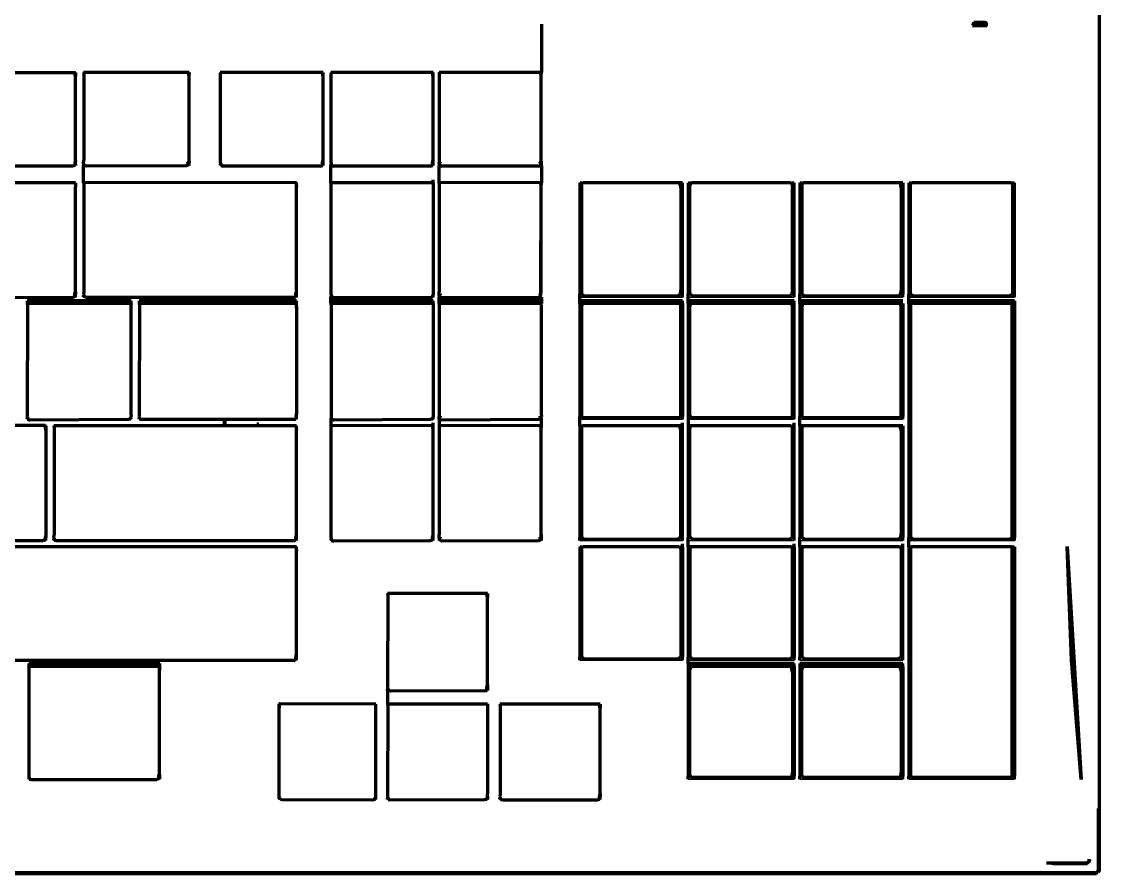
# Model space of a CAD drawing. Header units: millimetres. Extents: x 4307 to 31003, y 2809 to 20009.
# Drawn here: x 11335.8 to 11461.9, y 12631 to 12730.6 of the extents above; entities that cross this region are included whole.
import ezdxf

# ---------------------------------------------------------------- set-up
doc = ezdxf.new("R2010")
doc.units = ezdxf.units.MM
doc.layers.add('ProfileEdges', color=7, linetype='Continuous')

msp = doc.modelspace()

# ---------------------------------------------------------------- linework, layer by layer
for p, q in [((11447.09, 12730.2), (11448.63, 12730.2)), ((11447.19, 12730.02), (11447.13, 12730.09)), ((11448.63, 12730.09), (11448.56, 12730.02)), ((11448.69, 12730.2), (11448.63, 12730.2)), ((11330.16, 12713.79), (11342.06, 12713.79)), ((11342.06, 12714.13), (11342.1, 12714.13)), ((11342.06, 12713.79), (11342.15, 12713.79)), ((11342.1, 12714.13), (11342.15, 12714.13)), ((11343.08, 12713.79), (11343.16, 12713.79)), ((11343.16, 12713.79), (11355.06, 12713.75)), ((11355.06, 12714.13), (11355.34, 12714.13)), ((11355.28, 12713.81), (11355.41, 12713.79)), ((11355.34, 12714.13), (11355.41, 12714.13)), ((11359.07, 12713.79), (11359.16, 12713.79)), ((11359.16, 12713.79), (11371.02, 12713.79)), ((11371.02, 12714.13), (11371.11, 12714.13)), ((11371.02, 12713.79), (11371.11, 12713.79)), ((11372, 12713.79), (11372.08, 12713.79)), ((11372.08, 12713.79), (11383.88, 12713.79)), ((11383.88, 12714.13), (11383.96, 12714.13)), ((11383.88, 12713.79), (11383.96, 12713.79)), ((11384.65, 12714.13), (11384.99, 12714.13)), ((11384.65, 12713.79), (11384.73, 12713.79)), ((11384.73, 12713.79), (11396.53, 12713.79)), ((11396.27, 12714.13), (11396.56, 12714.13)), ((11396.53, 12713.79), (11396.61, 12713.79)), ((11396.56, 12714.13), (11396.61, 12714.13)), ((11341.81, 12698.39), (11341.96, 12698.39)), ((11342.02, 12698.41), (11342.15, 12698.39)), ((11342.15, 12698.73), (11342.06, 12698.73)), ((11343.08, 12698.39), (11343.21, 12698.41)), ((11343.27, 12698.39), (11343.42, 12698.39)), ((11367.65, 12698.39), (11367.8, 12698.39)), ((11367.86, 12698.41), (11367.99, 12698.39)), ((11367.9, 12698.73), (11367.99, 12698.73)), ((11372, 12698.39), (11372.12, 12698.41)), ((11372.12, 12698.41), (11372.16, 12698.39)), ((11372.16, 12698.39), (11372.19, 12698.39)), ((11383.62, 12698.39), (11383.88, 12698.39)), ((11383.88, 12698.73), (11383.96, 12698.73)), ((11383.88, 12698.39), (11383.96, 12698.39)), ((11384.65, 12698.73), (11384.99, 12698.73)), ((11384.65, 12698.39), (11384.73, 12698.39)), ((11384.73, 12698.39), (11384.99, 12698.39)), ((11396.27, 12698.73), (11396.54, 12698.73)), ((11396.27, 12698.39), (11396.42, 12698.39)), ((11396.48, 12698.41), (11396.61, 12698.39)), ((11396.54, 12698.73), (11396.61, 12698.73)), ((11396.61, 12698.73), (11396.59, 12699.03)), ((11396.61, 12698.39), (11396.61, 12698.73)), ((11401.1, 12698.73), (11401.33, 12698.73)), ((11401.1, 12698.39), (11413.1, 12698.39)), ((11401.33, 12698.73), (11401.62, 12698.73)), ((11412.58, 12698.73), (11412.86, 12698.73)), ((11412.86, 12698.73), (11413.1, 12698.73)), ((11413.78, 12698.73), (11414, 12698.73)), ((11413.78, 12698.39), (11426.17, 12698.39)), ((11414, 12698.73), (11414.3, 12698.73)), ((11425.66, 12698.73), (11425.89, 12698.73)), ((11425.89, 12698.73), (11426.17, 12698.73)), ((11426.85, 12698.73), (11427.07, 12698.73)), ((11426.85, 12698.39), (11438.87, 12698.39)), ((11427.07, 12698.73), (11427.37, 12698.73)), ((11438.36, 12698.73), (11438.63, 12698.73)), ((11438.63, 12698.73), (11438.87, 12698.73)), ((11439.56, 12698.73), (11439.78, 12698.73)), ((11439.56, 12698.39), (11451.92, 12698.39)), ((11439.78, 12698.73), (11439.83, 12698.73)), ((11439.99, 12698.73), (11440.07, 12698.73)), ((11451.4, 12698.73), (11451.7, 12698.73)), ((11451.7, 12698.73), (11451.92, 12698.73)), ((11396.59, 12697.53), (11396.61, 12697.64)), ((11348.55, 12684.44), (11348.64, 12684.44)), ((11367.9, 12684.44), (11367.99, 12684.44)), ((11383.88, 12684.44), (11383.96, 12684.44)), ((11384.65, 12684.44), (11384.99, 12684.44)), ((11396.27, 12684.44), (11396.61, 12684.44)), ((11401.1, 12684.44), (11401.33, 12684.44)), ((11401.33, 12684.44), (11412.88, 12684.44)), ((11412.88, 12684.44), (11413.1, 12684.44)), ((11413.78, 12684.44), (11414, 12684.44)), ((11414, 12684.44), (11425.95, 12684.44)), ((11425.95, 12684.44), (11426.17, 12684.44)), ((11426.85, 12684.44), (11427.07, 12684.44)), ((11427.07, 12684.44), (11438.65, 12684.44)), ((11438.65, 12684.44), (11438.87, 12684.44)), ((11336.5, 12684.1), (11336.58, 12684.1)), ((11336.58, 12684.1), (11348.3, 12684.07)), ((11348.55, 12684.1), (11348.64, 12684.1)), ((11349.58, 12684.1), (11349.67, 12684.1)), ((11367.86, 12684.12), (11367.99, 12684.1)), ((11372, 12684.1), (11372.08, 12684.1)), ((11372.08, 12684.1), (11383.62, 12684.07)), ((11383.88, 12684.1), (11383.96, 12684.1)), ((11384.65, 12684.1), (11384.73, 12684.1)), ((11384.73, 12684.1), (11396.27, 12684.07)), ((11396.53, 12684.1), (11396.61, 12684.1)), ((11401.1, 12684.1), (11413.1, 12684.1)), ((11413.78, 12684.1), (11426.17, 12684.1)), ((11426.85, 12684.1), (11438.87, 12684.1)), ((11338.67, 12670.27), (11338.6, 12670.27)), ((11339.61, 12670.27), (11339.69, 12670.27)), ((11367.9, 12670.27), (11367.99, 12670.27)), ((11383.88, 12670.27), (11383.96, 12670.27)), ((11384.65, 12670.27), (11384.99, 12670.27)), ((11396.27, 12670.27), (11396.54, 12670.27)), ((11396.54, 12670.27), (11396.61, 12670.27)), ((11401.1, 12670.27), (11401.33, 12670.27)), ((11401.33, 12670.27), (11401.62, 12670.27)), ((11412.58, 12670.27), (11412.86, 12670.27)), ((11412.86, 12670.27), (11413.1, 12670.27)), ((11413.78, 12670.27), (11414, 12670.27)), ((11414, 12670.27), (11414.3, 12670.27)), ((11425.66, 12670.27), (11425.95, 12670.27)), ((11425.95, 12670.27), (11426.17, 12670.27)), ((11426.85, 12670.27), (11427.07, 12670.27)), ((11427.07, 12670.27), (11427.37, 12670.27)), ((11438.36, 12670.27), (11438.63, 12670.27)), ((11438.63, 12670.27), (11438.87, 12670.27)), ((11439.56, 12670.27), (11439.83, 12670.27)), ((11439.99, 12670.27), (11440.07, 12670.27)), ((11451.4, 12670.27), (11451.66, 12670.27)), ((11451.66, 12670.27), (11451.92, 12670.27)), ((11326.73, 12669.93), (11338.33, 12669.9)), ((11338.54, 12669.95), (11338.67, 12669.93)), ((11339.61, 12669.93), (11339.69, 12669.93)), ((11367.86, 12669.95), (11367.99, 12669.93)), ((11372, 12669.93), (11372.08, 12669.93)), ((11372.08, 12669.93), (11383.62, 12669.9)), ((11383.83, 12669.95), (11383.96, 12669.93)), ((11384.65, 12669.93), (11384.78, 12669.95)), ((11384.81, 12669.93), (11396.27, 12669.9)), ((11396.48, 12669.95), (11396.61, 12669.93)), ((11401.1, 12669.93), (11413.1, 12669.93)), ((11413.78, 12669.93), (11426.17, 12669.93)), ((11426.85, 12669.93), (11438.87, 12669.93)), ((11439.56, 12669.93), (11451.92, 12669.93)), ((11367.65, 12655.94), (11367.8, 12655.94)), ((11367.86, 12655.95), (11367.99, 12655.94)), ((11367.9, 12656.27), (11367.99, 12656.27)), ((11401.1, 12656.27), (11401.33, 12656.27)), ((11401.1, 12655.94), (11413.1, 12655.94)), ((11401.33, 12656.27), (11401.62, 12656.27)), ((11412.58, 12656.27), (11412.88, 12656.27)), ((11412.88, 12656.27), (11413.1, 12656.27)), ((11413.78, 12656.27), (11414.03, 12656.27)), ((11413.78, 12655.94), (11426.17, 12655.94)), ((11414.03, 12656.27), (11414.3, 12656.27)), ((11425.66, 12656.27), (11425.95, 12656.27)), ((11425.95, 12656.27), (11426.17, 12656.27)), ((11426.85, 12656.27), (11427.1, 12656.27)), ((11426.85, 12655.94), (11438.87, 12655.94)), ((11427.1, 12656.27), (11427.37, 12656.27)), ((11438.36, 12656.27), (11438.65, 12656.27)), ((11438.65, 12656.27), (11438.87, 12656.27)), ((11390.25, 12652.72), (11390.32, 12652.72)), ((11378.62, 12652.38), (11378.71, 12652.38)), ((11378.71, 12652.38), (11389.97, 12652.35)), ((11390.23, 12652.38), (11390.32, 12652.38)), ((11336.68, 12642.35), (11336.76, 12642.35)), ((11336.68, 12642.02), (11336.76, 12642.02)), ((11351.85, 12642.03), (11351.98, 12642.02)), ((11351.9, 12642.35), (11351.98, 12642.35)), ((11413.78, 12642.35), (11414, 12642.35)), ((11413.78, 12642.02), (11426.17, 12642.02)), ((11414, 12642.35), (11425.93, 12642.35)), ((11425.93, 12642.35), (11426.17, 12642.35)), ((11426.85, 12642.35), (11427.07, 12642.35)), ((11426.85, 12642.02), (11438.87, 12642.02)), ((11427.07, 12642.35), (11438.63, 12642.35)), ((11438.63, 12642.35), (11438.87, 12642.35)), ((11439.56, 12642.35), (11439.81, 12642.35)), ((11439.56, 12642.02), (11451.92, 12642.02)), ((11439.81, 12642.35), (11451.66, 12642.35)), ((11451.66, 12642.35), (11451.92, 12642.35)), ((11365.93, 12639.67), (11366.06, 12639.68)), ((11366.09, 12639.67), (11366.27, 12639.67)), ((11376.9, 12639.64), (11377.16, 12639.64)), ((11377.16, 12639.64), (11377.25, 12639.64)), ((11378.62, 12639.64), (11378.71, 12639.64)), ((11389.97, 12639.64), (11390.23, 12639.64)), ((11390.23, 12639.64), (11390.32, 12639.64)), ((11391.76, 12639.97), (11391.85, 12639.97)), ((11391.76, 12639.64), (11391.85, 12639.64)), ((11403.15, 12639.64), (11403.41, 12639.64)), ((11403.41, 12639.97), (11403.49, 12639.97)), ((11403.41, 12639.64), (11403.49, 12639.64)), ((11461.74, 12631.46), (11461.74, 12639.77)), ((11461.63, 12631.31), (11461.63, 12638.59)), ((11460.46, 12632.07), (11460.76, 12632.46)), ((11460.76, 12632.46), (11460.81, 12632.45)), ((11460.81, 12632.49), (11460.81, 12632.45)), ((11460.79, 12632.26), (11460.81, 12632.45)), ((11461.63, 12631.31), (11461.47, 12631.15)), ((11461.74, 12631.46), (11461.63, 12631.31))]:
    msp.add_line(p, q)
at = {"layer": 'ProfileEdges', "lineweight": 211}
for p, q in [((11461.87, 12631.3), (11461.87, 12746.6)), ((11396.61, 12730.32), (11396.61, 12724.69)), ((11447.09, 12730.2), (11447.08, 12730.14)), ((11447.08, 12730.14), (11447.13, 12730.09)), ((11448.63, 12730.14), (11447.08, 12730.14)), ((11447.09, 12730.2), (11447.13, 12730.41)), ((11447.13, 12730.57), (11447.13, 12730.44)), ((11447.13, 12730.44), (11447.19, 12730.52)), ((11447.13, 12730.41), (11447.13, 12730.44)), ((11448.56, 12730.52), (11447.19, 12730.52)), ((11448.63, 12730.44), (11448.56, 12730.52)), ((11448.63, 12730.44), (11448.63, 12730.6)), ((11448.63, 12730.44), (11448.63, 12730.2)), ((11448.63, 12730.2), (11448.63, 12730.14)), ((11448.69, 12730.14), (11448.63, 12730.14)), ((11448.63, 12730.14), (11448.63, 12730.09)), ((11330.12, 12724.69), (11342.04, 12724.69)), ((11342.04, 12724.69), (11342.06, 12724.59)), ((11342.04, 12724.69), (11342.15, 12724.69)), ((11342.13, 12724.2), (11342.06, 12724.59)), ((11342.15, 12724.69), (11342.13, 12724.2)), ((11343.15, 12724.69), (11343.08, 12724.69)), ((11343.08, 12724.69), (11343.1, 12724.58)), ((11343.15, 12724.69), (11343.1, 12724.58)), ((11343.1, 12724.58), (11343.1, 12714.43)), ((11355.33, 12724.69), (11343.15, 12724.69)), ((11355.33, 12724.69), (11355.38, 12724.2)), ((11355.41, 12724.69), (11355.33, 12724.69)), ((11355.41, 12724.69), (11355.38, 12724.2)), ((11359.12, 12724.69), (11359.07, 12724.69)), ((11359.07, 12724.69), (11359.09, 12724.58)), ((11359.12, 12724.69), (11359.09, 12724.58)), ((11359.09, 12714.05), (11359.09, 12724.58)), ((11371, 12724.69), (11359.12, 12724.69)), ((11371, 12724.69), (11371.02, 12724.59)), ((11371.11, 12724.69), (11371, 12724.69)), ((11371.09, 12724.2), (11371.02, 12724.59)), ((11371.09, 12724.2), (11371.11, 12724.69)), ((11372.05, 12724.69), (11372, 12724.69)), ((11372, 12724.69), (11372.02, 12724.58)), ((11372.05, 12724.69), (11372.02, 12724.58)), ((11372.02, 12714.05), (11372.02, 12724.58)), ((11383.86, 12724.69), (11372.05, 12724.69)), ((11383.86, 12724.69), (11383.88, 12724.59)), ((11383.96, 12724.69), (11383.86, 12724.69)), ((11383.94, 12724.2), (11383.88, 12724.59)), ((11383.94, 12724.2), (11383.96, 12724.69)), ((11384.7, 12724.69), (11384.65, 12724.69)), ((11384.65, 12724.69), (11384.67, 12724.58)), ((11384.7, 12724.69), (11384.67, 12724.58)), ((11384.67, 12724.58), (11384.67, 12714.43)), ((11396.51, 12724.69), (11384.7, 12724.69)), ((11396.51, 12724.69), (11396.53, 12724.59)), ((11396.61, 12724.69), (11396.51, 12724.69)), ((11396.59, 12724.2), (11396.53, 12724.59)), ((11396.59, 12724.2), (11396.61, 12724.69)), ((11342.13, 12714.43), (11342.13, 12724.2)), ((11355.38, 12724.2), (11355.38, 12714.43)), ((11371.09, 12714.43), (11371.09, 12724.2)), ((11383.94, 12714.43), (11383.94, 12724.2)), ((11396.59, 12714.43), (11396.59, 12724.2)), ((11342.13, 12714.43), (11342.06, 12714.13)), ((11342.13, 12714.43), (11342.1, 12714.13)), ((11343.08, 12714.06), (11343.1, 12714.43)), ((11355.38, 12714.43), (11355.34, 12714.13)), ((11355.38, 12714.43), (11355.41, 12714.13)), ((11371.02, 12714.13), (11371.09, 12714.43)), ((11371.11, 12714.13), (11371.09, 12714.43)), ((11383.88, 12714.13), (11383.94, 12714.43)), ((11383.96, 12714.13), (11383.94, 12714.43)), ((11384.67, 12714.43), (11384.65, 12714.13)), ((11396.56, 12714.13), (11396.59, 12714.43)), ((11396.61, 12714.13), (11396.59, 12714.43)), ((11341.81, 12713.7), (11330.42, 12713.7)), ((11342.06, 12713.79), (11341.81, 12713.7)), ((11342.06, 12714.13), (11342.06, 12713.79)), ((11342.1, 12714.13), (11342.15, 12713.79)), ((11343.08, 12714.06), (11343.08, 12713.79)), ((11343.16, 12713.79), (11343.08, 12714.06)), ((11343.08, 12711.77), (11343.08, 12713.79)), ((11343.42, 12713.7), (11343.16, 12713.79)), ((11355.06, 12713.75), (11343.42, 12713.7)), ((11355.28, 12713.81), (11355.06, 12713.75)), ((11355.28, 12713.81), (11355.32, 12714.04)), ((11355.34, 12714.13), (11355.32, 12714.04)), ((11355.41, 12713.79), (11355.41, 12714.13)), ((11359.09, 12714.05), (11359.07, 12713.79)), ((11359.09, 12714.05), (11359.16, 12713.79)), ((11359.16, 12713.79), (11359.41, 12713.7)), ((11370.76, 12713.7), (11359.41, 12713.7)), ((11370.76, 12713.7), (11371.02, 12713.79)), ((11371.02, 12713.79), (11371.02, 12714.13)), ((11371.11, 12713.79), (11371.11, 12714.13)), ((11372.02, 12714.05), (11372, 12713.79)), ((11372, 12711.77), (11372, 12713.79)), ((11372.02, 12714.05), (11372.08, 12713.79)), ((11372.08, 12713.79), (11372.34, 12713.7)), ((11383.62, 12713.7), (11372.34, 12713.7)), ((11383.62, 12713.7), (11383.88, 12713.79)), ((11383.88, 12713.79), (11383.88, 12714.13)), ((11383.96, 12713.79), (11383.96, 12714.13)), ((11384.65, 12714.04), (11384.65, 12714.13)), ((11384.65, 12714.04), (11384.73, 12713.79)), ((11384.65, 12714.04), (11384.65, 12713.79)), ((11384.65, 12711.77), (11384.65, 12713.79)), ((11384.73, 12713.79), (11384.99, 12713.7)), ((11396.27, 12713.7), (11384.99, 12713.7)), ((11396.27, 12713.7), (11396.53, 12713.79)), ((11396.53, 12713.79), (11396.56, 12714.13)), ((11396.61, 12713.79), (11396.61, 12714.13)), ((11396.61, 12713.79), (11396.61, 12711.77)), ((11383.91, 12711.78), (11383.96, 12711.93)), ((11383.96, 12711.93), (11383.96, 12712.11)), ((11383.96, 12711.77), (11383.96, 12711.93)), ((11342.08, 12711.78), (11330.15, 12711.77)), ((11342.08, 12711.78), (11342.13, 12711.28)), ((11342.15, 12711.77), (11342.08, 12711.78)), ((11342.15, 12711.77), (11342.13, 12711.28)), ((11342.13, 12699.03), (11342.13, 12711.28)), ((11343.15, 12711.77), (11343.08, 12711.77)), ((11343.08, 12711.77), (11343.1, 12711.66)), ((11343.15, 12711.77), (11343.1, 12711.66)), ((11343.1, 12711.66), (11343.1, 12699.03)), ((11367.92, 12711.79), (11343.15, 12711.77)), ((11367.92, 12711.79), (11367.97, 12711.28)), ((11367.99, 12711.77), (11367.92, 12711.79)), ((11367.97, 12711.28), (11367.99, 12711.77)), ((11367.97, 12699.03), (11367.97, 12711.28)), ((11372.05, 12711.77), (11372, 12711.77)), ((11372, 12711.77), (11372.02, 12711.66)), ((11372.02, 12711.66), (11372.05, 12711.77)), ((11372.02, 12698.65), (11372.02, 12711.66)), ((11383.91, 12711.78), (11372.05, 12711.77)), ((11383.94, 12711.66), (11383.91, 12711.78)), ((11383.96, 12711.77), (11383.91, 12711.78)), ((11383.96, 12711.77), (11383.94, 12711.66)), ((11383.94, 12711.66), (11383.94, 12699.03)), ((11384.7, 12711.77), (11384.65, 12711.77)), ((11384.65, 12711.77), (11384.67, 12711.66)), ((11384.67, 12711.66), (11384.7, 12711.77)), ((11384.67, 12711.66), (11384.67, 12699.03)), ((11396.54, 12711.79), (11384.7, 12711.77)), ((11396.59, 12711.28), (11396.54, 12711.79)), ((11396.61, 12711.77), (11396.54, 12711.79)), ((11396.54, 12698.73), (11396.59, 12711.28)), ((11396.59, 12711.28), (11396.61, 12711.77)), ((11396.59, 12699.03), (11396.59, 12711.28)), ((11401.36, 12711.73), (11401.1, 12711.77)), ((11401.1, 12711.77), (11401.1, 12698.73)), ((11401.3, 12711.47), (11401.36, 12711.73)), ((11401.3, 12711.47), (11401.3, 12698.84)), ((11401.36, 12711.73), (11401.48, 12711.77)), ((11411.22, 12711.77), (11401.48, 12711.77)), ((11412.58, 12711.77), (11411.22, 12711.77)), ((11412.8, 12711.71), (11412.58, 12711.77)), ((11413.1, 12711.77), (11412.58, 12711.77)), ((11412.84, 12711.48), (11412.8, 12711.71)), ((11412.84, 12711.48), (11412.91, 12711.09)), ((11412.91, 12711.09), (11412.91, 12699.22)), ((11413.1, 12698.73), (11413.1, 12711.77)), ((11414.04, 12711.73), (11413.78, 12711.77)), ((11413.78, 12711.77), (11413.78, 12698.73)), ((11414.04, 12711.73), (11413.98, 12711.47)), ((11413.98, 12698.84), (11413.98, 12711.47)), ((11414.04, 12711.73), (11414.16, 12711.77)), ((11425.79, 12711.77), (11414.16, 12711.77)), ((11425.79, 12711.77), (11425.91, 12711.73)), ((11426.17, 12711.77), (11425.91, 12711.73)), ((11425.91, 12711.73), (11425.98, 12711.09)), ((11425.98, 12699.22), (11425.98, 12711.09)), ((11426.17, 12698.73), (11426.17, 12711.77)), ((11426.85, 12711.77), (11426.85, 12698.73)), ((11427.11, 12711.73), (11426.85, 12711.77)), ((11427.11, 12711.73), (11427.05, 12711.47)), ((11427.05, 12711.47), (11427.05, 12698.84)), ((11427.11, 12711.73), (11427.23, 12711.77)), ((11436.99, 12711.77), (11427.23, 12711.77)), ((11438.36, 12711.77), (11436.99, 12711.77)), ((11438.57, 12711.71), (11438.36, 12711.77)), ((11438.87, 12711.77), (11438.36, 12711.77)), ((11438.57, 12711.71), (11438.62, 12711.48)), ((11438.62, 12711.48), (11438.68, 12711.09)), ((11438.68, 12711.09), (11438.68, 12699.22)), ((11438.87, 12711.77), (11438.87, 12698.73)), ((11439.81, 12711.73), (11439.56, 12711.77)), ((11439.56, 12711.77), (11439.56, 12698.73)), ((11439.75, 12711.47), (11439.81, 12711.73)), ((11439.75, 12711.47), (11439.75, 12698.84)), ((11439.81, 12711.73), (11439.93, 12711.77)), ((11451.54, 12711.77), (11439.93, 12711.77)), ((11451.54, 12711.77), (11451.66, 12711.73)), ((11451.92, 12711.77), (11451.66, 12711.73)), ((11451.66, 12711.73), (11451.73, 12711.47)), ((11451.73, 12698.84), (11451.73, 12711.47)), ((11451.92, 12698.73), (11451.92, 12711.77)), ((11341.81, 12698.36), (11330.42, 12698.3)), ((11341.96, 12698.39), (11341.81, 12698.36)), ((11342.02, 12698.41), (11341.96, 12698.39)), ((11342.06, 12698.64), (11342.02, 12698.41)), ((11342.06, 12698.73), (11342.13, 12699.03)), ((11342.06, 12698.64), (11342.06, 12698.73)), ((11342.13, 12699.03), (11342.15, 12698.73)), ((11342.15, 12698.39), (11342.15, 12698.73)), ((11343.1, 12699.03), (11343.08, 12698.73)), ((11343.1, 12698.65), (11343.08, 12698.73)), ((11343.08, 12698.39), (11343.1, 12698.65)), ((11343.21, 12698.41), (11343.1, 12698.65)), ((11343.27, 12698.39), (11343.21, 12698.41)), ((11343.42, 12698.36), (11343.27, 12698.39)), ((11367.65, 12698.36), (11343.42, 12698.36)), ((11367.65, 12698.36), (11367.8, 12698.39)), ((11367.8, 12698.39), (11367.86, 12698.41)), ((11367.9, 12698.64), (11367.86, 12698.41)), ((11367.9, 12698.73), (11367.97, 12699.03)), ((11367.9, 12698.64), (11367.9, 12698.73)), ((11367.99, 12698.73), (11367.97, 12699.03)), ((11367.99, 12698.39), (11367.99, 12698.73)), ((11372.02, 12698.65), (11372, 12698.39)), ((11372, 12697.98), (11372, 12698.39)), ((11372.02, 12698.65), (11372.12, 12698.41)), ((11372.19, 12698.39), (11372.12, 12698.41)), ((11372.34, 12698.3), (11372.19, 12698.39)), ((11383.62, 12698.3), (11372.34, 12698.3)), ((11383.88, 12698.39), (11383.62, 12698.3)), ((11383.88, 12698.39), (11383.94, 12698.65)), ((11383.94, 12699.03), (11383.96, 12698.73)), ((11383.96, 12698.73), (11383.94, 12698.65)), ((11383.96, 12698.39), (11383.94, 12698.65)), ((11384.65, 12698.73), (11384.67, 12699.03)), ((11384.67, 12698.65), (11384.65, 12698.73)), ((11384.65, 12698.52), (11384.67, 12698.65)), ((11384.65, 12698.52), (11384.65, 12698.39)), ((11384.65, 12697.98), (11384.65, 12698.39)), ((11384.67, 12698.65), (11384.73, 12698.39)), ((11384.99, 12698.3), (11384.73, 12698.39)), ((11396.27, 12698.36), (11384.99, 12698.3)), ((11396.42, 12698.39), (11396.27, 12698.36)), ((11396.48, 12698.41), (11396.42, 12698.39)), ((11396.48, 12698.41), (11396.53, 12698.64)), ((11396.53, 12697.79), (11396.48, 12698.41)), ((11396.53, 12698.64), (11396.54, 12698.73)), ((11396.54, 12698.73), (11396.59, 12699.03)), ((11396.61, 12698.39), (11396.61, 12697.98)), ((11401.1, 12698.39), (11401.1, 12698.73)), ((11401.1, 12697.98), (11401.1, 12698.39)), ((11401.33, 12698.73), (11401.3, 12698.84)), ((11401.36, 12698.58), (11401.33, 12698.73)), ((11401.62, 12698.49), (11401.36, 12698.58)), ((11412.58, 12698.55), (11401.62, 12698.49)), ((11412.58, 12698.55), (11412.84, 12698.58)), ((11412.84, 12698.58), (11412.86, 12698.73)), ((11412.86, 12698.73), (11412.91, 12699.22)), ((11413.1, 12698.39), (11413.1, 12698.73)), ((11413.78, 12698.39), (11413.78, 12698.73)), ((11413.78, 12697.98), (11413.78, 12698.39)), ((11413.98, 12698.84), (11414, 12698.73)), ((11414, 12698.73), (11414.04, 12698.58)), ((11414.04, 12698.58), (11414.3, 12698.49)), ((11425.66, 12698.55), (11414.3, 12698.49)), ((11425.87, 12698.6), (11425.66, 12698.55)), ((11425.89, 12698.73), (11425.87, 12698.6)), ((11425.91, 12698.83), (11425.89, 12698.73)), ((11425.98, 12699.22), (11425.91, 12698.83)), ((11426.17, 12698.39), (11426.17, 12698.73)), ((11426.85, 12698.39), (11426.85, 12698.73)), ((11426.85, 12697.98), (11426.85, 12698.39)), ((11427.07, 12698.73), (11427.05, 12698.84)), ((11427.11, 12698.58), (11427.07, 12698.73)), ((11427.11, 12698.58), (11427.37, 12698.49)), ((11438.36, 12698.55), (11427.37, 12698.49)), ((11438.36, 12698.55), (11438.62, 12698.58)), ((11438.62, 12698.58), (11438.63, 12698.73)), ((11438.63, 12698.73), (11438.68, 12699.22)), ((11438.87, 12698.39), (11438.87, 12698.73)), ((11439.56, 12698.39), (11439.56, 12698.73)), ((11439.56, 12697.98), (11439.56, 12698.39)), ((11439.75, 12698.84), (11439.78, 12698.73)), ((11439.78, 12698.73), (11439.81, 12698.58)), ((11440.07, 12698.49), (11439.81, 12698.58)), ((11451.4, 12698.55), (11440.07, 12698.49)), ((11451.66, 12698.58), (11451.4, 12698.55)), ((11451.66, 12698.58), (11451.7, 12698.73)), ((11451.7, 12698.73), (11451.73, 12698.84)), ((11451.92, 12698.39), (11451.92, 12698.73)), ((11336.5, 12697.98), (11336.5, 12697.64)), ((11348.64, 12697.98), (11336.5, 12697.98)), ((11336.57, 12697.64), (11336.5, 12697.64)), ((11336.5, 12697.64), (11336.52, 12697.53)), ((11336.52, 12697.53), (11336.5, 12684.44)), ((11336.57, 12697.64), (11336.52, 12697.53)), ((11336.63, 12697.77), (11336.57, 12697.64)), ((11348.59, 12697.64), (11336.57, 12697.64)), ((11336.84, 12697.88), (11336.63, 12697.77)), ((11348.3, 12697.88), (11336.84, 12697.88)), ((11348.3, 12697.88), (11348.55, 12697.79)), ((11348.59, 12697.64), (11348.55, 12697.79)), ((11348.62, 12697.53), (11348.59, 12697.64)), ((11348.64, 12697.64), (11348.59, 12697.64)), ((11348.64, 12697.64), (11348.62, 12697.53)), ((11348.62, 12697.53), (11348.62, 12684.74)), ((11348.64, 12697.64), (11348.64, 12697.98)), ((11349.58, 12697.98), (11349.58, 12697.64)), ((11367.99, 12697.98), (11349.58, 12697.98)), ((11349.63, 12697.64), (11349.58, 12697.64)), ((11349.58, 12697.64), (11349.61, 12697.53)), ((11349.61, 12697.53), (11349.58, 12684.44)), ((11349.61, 12697.53), (11349.63, 12697.64)), ((11349.63, 12697.64), (11349.67, 12697.79)), ((11367.92, 12697.64), (11349.63, 12697.64)), ((11349.93, 12697.82), (11349.67, 12697.79)), ((11367.65, 12697.82), (11349.93, 12697.82)), ((11367.65, 12697.82), (11367.9, 12697.79)), ((11367.9, 12697.79), (11367.92, 12697.64)), ((11367.99, 12697.64), (11367.92, 12697.64)), ((11367.92, 12697.64), (11367.97, 12697.15)), ((11367.97, 12697.15), (11367.99, 12697.64)), ((11367.97, 12697.15), (11367.97, 12684.74)), ((11367.99, 12697.64), (11367.99, 12697.98)), ((11383.96, 12697.98), (11372, 12697.98)), ((11372, 12697.64), (11372, 12697.98)), ((11372.07, 12697.64), (11372, 12697.64)), ((11372, 12697.64), (11372.02, 12697.53)), ((11372.07, 12697.64), (11372.02, 12697.53)), ((11372.02, 12697.53), (11372.02, 12684.36)), ((11372.12, 12697.77), (11372.07, 12697.64)), ((11383.91, 12697.64), (11372.07, 12697.64)), ((11372.34, 12697.88), (11372.12, 12697.77)), ((11383.62, 12697.88), (11372.34, 12697.88)), ((11383.88, 12697.79), (11383.62, 12697.88)), ((11383.91, 12697.64), (11383.88, 12697.79)), ((11383.94, 12697.53), (11383.91, 12697.64)), ((11383.96, 12697.64), (11383.91, 12697.64)), ((11383.96, 12697.64), (11383.94, 12697.53)), ((11383.94, 12697.53), (11383.94, 12684.74)), ((11383.96, 12697.64), (11383.96, 12697.98)), ((11396.61, 12697.98), (11384.65, 12697.98)), ((11384.65, 12697.64), (11384.65, 12697.98)), ((11384.7, 12697.64), (11384.65, 12697.64)), ((11384.65, 12697.64), (11384.67, 12697.53)), ((11384.67, 12697.53), (11384.65, 12684.44)), ((11384.67, 12697.53), (11384.7, 12697.64)), ((11384.7, 12697.64), (11384.73, 12697.79)), ((11396.56, 12697.64), (11384.7, 12697.64)), ((11384.73, 12697.79), (11384.99, 12697.88)), ((11396.27, 12697.88), (11384.99, 12697.88)), ((11396.53, 12697.79), (11396.27, 12697.88)), ((11396.56, 12697.64), (11396.53, 12697.79)), ((11396.59, 12697.53), (11396.56, 12697.64)), ((11396.61, 12697.64), (11396.56, 12697.64)), ((11396.59, 12697.53), (11396.59, 12684.74)), ((11396.61, 12697.98), (11396.61, 12697.64)), ((11413.1, 12697.98), (11401.1, 12697.98)), ((11401.1, 12697.64), (11401.1, 12697.98)), ((11401.1, 12697.64), (11401.1, 12684.44)), ((11401.52, 12697.64), (11401.1, 12697.64)), ((11401.4, 12697.58), (11401.3, 12697.34)), ((11401.3, 12697.34), (11401.3, 12684.55)), ((11401.52, 12697.64), (11401.4, 12697.58)), ((11401.62, 12697.69), (11401.52, 12697.64)), ((11412.72, 12697.64), (11401.52, 12697.64)), ((11412.58, 12697.69), (11401.62, 12697.69)), ((11412.58, 12697.69), (11412.72, 12697.64)), ((11412.72, 12697.64), (11412.84, 12697.6)), ((11413.1, 12697.64), (11412.84, 12697.6)), ((11412.84, 12697.6), (11412.91, 12697.34)), ((11412.91, 12684.55), (11412.91, 12697.34)), ((11413.1, 12697.64), (11413.1, 12697.98)), ((11413.1, 12697.64), (11413.1, 12684.44)), ((11426.17, 12697.98), (11413.78, 12697.98)), ((11413.78, 12697.64), (11413.78, 12697.98)), ((11414.2, 12697.64), (11413.78, 12697.64)), ((11413.78, 12697.64), (11413.78, 12684.44)), ((11414.08, 12697.58), (11413.98, 12697.34)), ((11413.98, 12684.55), (11413.98, 12697.34)), ((11414.2, 12697.64), (11414.08, 12697.58)), ((11414.3, 12697.69), (11414.2, 12697.64)), ((11425.79, 12697.64), (11414.2, 12697.64)), ((11425.66, 12697.69), (11414.3, 12697.69)), ((11425.66, 12697.69), (11425.79, 12697.64)), ((11425.79, 12697.64), (11425.91, 12697.6)), ((11426.17, 12697.64), (11425.91, 12697.6)), ((11425.98, 12697.34), (11425.91, 12697.6)), ((11425.98, 12684.55), (11425.98, 12697.34)), ((11426.17, 12697.64), (11426.17, 12697.98)), ((11426.17, 12684.44), (11426.17, 12697.64)), ((11438.87, 12697.98), (11426.85, 12697.98)), ((11426.85, 12697.64), (11426.85, 12697.98)), ((11426.85, 12697.64), (11426.85, 12684.44)), ((11427.27, 12697.64), (11426.85, 12697.64)), ((11427.15, 12697.58), (11427.05, 12697.34)), ((11427.05, 12697.34), (11427.05, 12684.55)), ((11427.27, 12697.64), (11427.15, 12697.58)), ((11427.37, 12697.69), (11427.27, 12697.64)), ((11438.5, 12697.64), (11427.27, 12697.64)), ((11438.36, 12697.69), (11427.37, 12697.69)), ((11438.36, 12697.69), (11438.5, 12697.64)), ((11438.5, 12697.64), (11438.62, 12697.6)), ((11438.87, 12697.64), (11438.62, 12697.6)), ((11438.68, 12697.34), (11438.62, 12697.6)), ((11438.68, 12684.55), (11438.68, 12697.34)), ((11438.87, 12697.64), (11438.87, 12684.44)), ((11451.92, 12697.98), (11439.56, 12697.98)), ((11439.56, 12697.64), (11439.56, 12697.98)), ((11439.81, 12697.6), (11439.56, 12697.64)), ((11439.56, 12697.64), (11439.56, 12670.27)), ((11439.93, 12697.64), (11439.81, 12697.6)), ((11439.81, 12670.37), (11439.81, 12697.6)), ((11440.07, 12697.69), (11439.93, 12697.64)), ((11451.54, 12697.64), (11439.93, 12697.64)), ((11451.4, 12697.69), (11440.07, 12697.69)), ((11451.54, 12697.64), (11451.4, 12697.69)), ((11451.66, 12697.6), (11451.54, 12697.64)), ((11451.92, 12697.64), (11451.66, 12697.6)), ((11451.66, 12670.27), (11451.66, 12697.6)), ((11451.92, 12697.98), (11451.92, 12697.64)), ((11451.92, 12697.64), (11451.92, 12670.27)), ((11336.52, 12684.36), (11336.5, 12684.44)), ((11336.5, 12684.1), (11336.52, 12684.36)), ((11336.52, 12684.36), (11336.58, 12684.1)), ((11348.55, 12684.1), (11348.62, 12684.36)), ((11348.62, 12684.74), (11348.64, 12684.44)), ((11348.64, 12684.44), (11348.62, 12684.36)), ((11348.64, 12684.1), (11348.62, 12684.36)), ((11349.61, 12684.36), (11349.58, 12684.44)), ((11349.58, 12684.1), (11349.61, 12684.36)), ((11349.61, 12684.36), (11349.67, 12684.1)), ((11367.9, 12684.35), (11367.86, 12684.12)), ((11367.97, 12684.74), (11367.9, 12684.44)), ((11367.9, 12684.44), (11367.9, 12684.35)), ((11367.99, 12684.44), (11367.97, 12684.74)), ((11367.99, 12684.1), (11367.99, 12684.44)), ((11372.02, 12684.36), (11372, 12684.1)), ((11372.02, 12684.36), (11372.08, 12684.1)), ((11383.88, 12684.1), (11383.94, 12684.36)), ((11383.94, 12684.74), (11383.96, 12684.44)), ((11383.96, 12684.44), (11383.94, 12684.36)), ((11383.96, 12684.1), (11383.94, 12684.36)), ((11384.67, 12684.36), (11384.65, 12684.44)), ((11384.65, 12684.1), (11384.67, 12684.36)), ((11384.67, 12684.36), (11384.73, 12684.1)), ((11396.53, 12684.1), (11396.59, 12684.36)), ((11396.59, 12684.74), (11396.61, 12684.44)), ((11396.61, 12684.44), (11396.59, 12684.36)), ((11396.61, 12684.1), (11396.59, 12684.36)), ((11401.1, 12684.1), (11401.1, 12684.44)), ((11401.33, 12684.44), (11401.3, 12684.55)), ((11401.36, 12684.29), (11401.33, 12684.44)), ((11401.36, 12684.29), (11401.62, 12684.2)), ((11412.58, 12684.25), (11401.62, 12684.2)), ((11412.84, 12684.29), (11412.58, 12684.25)), ((11412.88, 12684.44), (11412.84, 12684.29)), ((11412.91, 12684.55), (11412.88, 12684.44)), ((11413.1, 12684.1), (11413.1, 12684.44)), ((11413.78, 12684.44), (11413.78, 12684.1)), ((11413.98, 12684.55), (11414, 12684.44)), ((11414, 12684.44), (11414.04, 12684.29)), ((11414.04, 12684.29), (11414.3, 12684.2)), ((11425.66, 12684.2), (11414.3, 12684.2)), ((11425.91, 12684.29), (11425.66, 12684.2)), ((11425.95, 12684.44), (11425.91, 12684.29)), ((11425.98, 12684.55), (11425.95, 12684.44)), ((11426.17, 12684.1), (11426.17, 12684.44)), ((11426.85, 12684.1), (11426.85, 12684.44)), ((11427.05, 12684.55), (11427.07, 12684.44)), ((11427.07, 12684.44), (11427.11, 12684.29)), ((11427.37, 12684.2), (11427.11, 12684.29)), ((11438.36, 12684.25), (11427.37, 12684.2)), ((11438.62, 12684.29), (11438.36, 12684.25)), ((11438.65, 12684.44), (11438.62, 12684.29)), ((11438.68, 12684.55), (11438.65, 12684.44)), ((11438.87, 12684.1), (11438.87, 12684.44)), ((11338.6, 12683.38), (11326.71, 12683.35)), ((11336.58, 12684.1), (11336.84, 12684.01)), ((11348.3, 12684.07), (11336.84, 12684.01)), ((11338.67, 12683.35), (11338.6, 12683.38)), ((11338.65, 12682.86), (11338.6, 12683.38)), ((11338.67, 12683.35), (11338.65, 12682.86)), ((11339.68, 12683.35), (11339.61, 12683.35)), ((11339.61, 12683.35), (11339.63, 12683.23)), ((11339.63, 12683.23), (11339.68, 12683.35)), ((11339.63, 12683.23), (11339.63, 12670.57)), ((11367.92, 12683.35), (11339.68, 12683.35)), ((11348.55, 12684.1), (11348.3, 12684.07)), ((11349.67, 12684.1), (11349.93, 12684.07)), ((11367.65, 12684.07), (11349.93, 12684.07)), ((11359.79, 12683.69), (11359.37, 12683.69)), ((11363.56, 12683.53), (11363.33, 12683.53)), ((11367.65, 12684.07), (11367.86, 12684.12)), ((11367.92, 12683.35), (11367.97, 12682.86)), ((11367.99, 12683.35), (11367.92, 12683.35)), ((11367.97, 12682.86), (11367.99, 12683.35)), ((11372, 12684.1), (11372, 12683.35)), ((11372.07, 12683.35), (11372, 12683.35)), ((11372, 12683.35), (11372.02, 12683.23)), ((11372.07, 12683.35), (11372.02, 12683.23)), ((11372.02, 12670.19), (11372.02, 12683.23)), ((11383.89, 12683.36), (11372.07, 12683.35)), ((11372.08, 12684.1), (11372.34, 12684.01)), ((11383.62, 12684.07), (11372.34, 12684.01)), ((11383.88, 12684.1), (11383.62, 12684.07)), ((11383.94, 12682.86), (11383.89, 12683.36)), ((11383.96, 12683.35), (11383.89, 12683.36)), ((11383.94, 12682.86), (11383.96, 12683.35)), ((11383.96, 12683.35), (11383.96, 12683.69)), ((11384.65, 12684.1), (11384.65, 12683.35)), ((11384.72, 12683.35), (11384.65, 12683.35)), ((11384.65, 12683.35), (11384.67, 12683.23)), ((11384.67, 12683.23), (11384.72, 12683.35)), ((11384.67, 12683.23), (11384.67, 12670.57)), ((11396.54, 12683.36), (11384.72, 12683.35)), ((11384.73, 12684.1), (11384.99, 12684.01)), ((11396.27, 12684.07), (11384.99, 12684.01)), ((11396.53, 12684.1), (11396.27, 12684.07)), ((11396.59, 12682.86), (11396.54, 12683.36)), ((11396.61, 12683.35), (11396.54, 12683.36)), ((11396.59, 12682.86), (11396.61, 12683.35)), ((11396.61, 12683.35), (11396.61, 12684.1)), ((11401.1, 12683.35), (11401.1, 12684.1)), ((11401.1, 12683.35), (11401.1, 12670.27)), ((11401.36, 12683.31), (11401.1, 12683.35)), ((11401.3, 12683.05), (11401.36, 12683.31)), ((11401.3, 12683.05), (11401.3, 12670.38)), ((11401.48, 12683.35), (11401.36, 12683.31)), ((11401.36, 12682.66), (11401.36, 12683.31)), ((11411.22, 12683.35), (11401.48, 12683.35)), ((11412.58, 12683.34), (11411.22, 12683.35)), ((11413.1, 12683.35), (11412.58, 12683.34)), ((11412.8, 12683.29), (11412.58, 12683.34)), ((11412.84, 12683.06), (11412.8, 12683.29)), ((11412.84, 12683.06), (11412.91, 12682.67)), ((11413.1, 12683.35), (11413.1, 12683.69)), ((11413.1, 12670.27), (11413.1, 12683.35)), ((11413.78, 12684.1), (11413.78, 12683.35)), ((11413.78, 12683.35), (11413.78, 12670.27)), ((11414.2, 12683.35), (11413.78, 12683.35)), ((11414.08, 12683.29), (11413.98, 12683.05)), ((11413.98, 12670.38), (11413.98, 12683.05)), ((11414.2, 12683.35), (11414.08, 12683.29)), ((11425.79, 12683.35), (11414.2, 12683.35)), ((11425.79, 12683.35), (11425.91, 12683.31)), ((11426.17, 12683.35), (11425.91, 12683.31)), ((11425.91, 12683.31), (11425.98, 12683.05)), ((11425.98, 12670.38), (11425.98, 12683.05)), ((11426.17, 12683.35), (11426.17, 12683.69)), ((11426.17, 12670.27), (11426.17, 12683.35)), ((11426.85, 12683.35), (11426.85, 12684.1)), ((11426.85, 12683.35), (11426.85, 12670.27)), ((11427.27, 12683.35), (11426.85, 12683.35)), ((11427.15, 12683.29), (11427.05, 12683.05)), ((11427.05, 12683.05), (11427.05, 12670.38)), ((11427.27, 12683.35), (11427.15, 12683.29)), ((11436.99, 12683.35), (11427.27, 12683.35)), ((11438.36, 12683.34), (11436.99, 12683.35)), ((11438.87, 12683.35), (11438.36, 12683.34)), ((11438.57, 12683.29), (11438.36, 12683.34)), ((11438.62, 12683.06), (11438.57, 12683.29)), ((11438.62, 12683.06), (11438.68, 12682.67)), ((11438.87, 12683.35), (11438.87, 12670.27)), ((11338.65, 12682.86), (11338.65, 12670.57)), ((11367.97, 12670.57), (11367.97, 12682.86)), ((11383.94, 12670.57), (11383.94, 12682.86)), ((11396.59, 12670.57), (11396.59, 12682.86)), ((11412.91, 12670.76), (11412.91, 12682.67)), ((11438.68, 12682.67), (11438.68, 12670.76)), ((11338.6, 12670.27), (11338.58, 12670.18)), ((11338.65, 12670.57), (11338.6, 12670.27)), ((11338.65, 12670.57), (11338.67, 12670.27)), ((11338.67, 12669.93), (11338.67, 12670.27)), ((11339.61, 12670.27), (11339.63, 12670.57)), ((11339.63, 12670.19), (11339.61, 12670.27)), ((11367.9, 12670.27), (11367.97, 12670.57)), ((11367.9, 12670.18), (11367.9, 12670.27)), ((11367.99, 12670.27), (11367.97, 12670.57)), ((11367.99, 12669.93), (11367.99, 12670.27)), ((11383.88, 12670.27), (11383.94, 12670.57)), ((11383.88, 12670.18), (11383.88, 12670.27)), ((11383.96, 12670.27), (11383.94, 12670.57)), ((11383.96, 12669.93), (11383.96, 12670.27)), ((11384.65, 12670.27), (11384.67, 12670.57)), ((11384.67, 12670.19), (11384.65, 12670.27)), ((11396.54, 12670.27), (11396.53, 12670.18)), ((11396.59, 12670.57), (11396.54, 12670.27)), ((11396.61, 12670.27), (11396.59, 12670.57)), ((11396.61, 12669.93), (11396.61, 12670.27)), ((11401.1, 12669.93), (11401.1, 12670.27)), ((11401.3, 12670.38), (11401.33, 12670.27)), ((11401.33, 12670.27), (11401.36, 12670.12)), ((11412.84, 12670.12), (11412.86, 12670.27)), ((11412.86, 12670.27), (11412.91, 12670.76)), ((11413.1, 12669.93), (11413.1, 12670.27)), ((11413.78, 12669.93), (11413.78, 12670.27)), ((11413.98, 12670.38), (11414, 12670.27)), ((11414, 12670.27), (11414.04, 12670.12)), ((11425.95, 12670.27), (11425.91, 12670.12)), ((11425.98, 12670.38), (11425.95, 12670.27)), ((11426.17, 12669.93), (11426.17, 12670.27)), ((11426.85, 12669.93), (11426.85, 12670.27)), ((11427.05, 12670.38), (11427.07, 12670.27)), ((11427.07, 12670.27), (11427.11, 12670.12)), ((11438.62, 12670.12), (11438.63, 12670.27)), ((11438.63, 12670.27), (11438.68, 12670.76)), ((11438.87, 12669.93), (11438.87, 12670.27)), ((11439.56, 12669.93), (11439.56, 12670.27)), ((11439.81, 12670.37), (11439.83, 12670.27)), ((11439.83, 12670.27), (11439.81, 12670.12)), ((11451.66, 12670.12), (11451.66, 12670.27)), ((11451.92, 12669.93), (11451.92, 12670.27)), ((11338.33, 12669.9), (11326.98, 12669.84)), ((11367.92, 12669.18), (11333.39, 12669.18)), ((11338.54, 12669.95), (11338.33, 12669.9)), ((11338.54, 12669.95), (11338.58, 12670.18)), ((11339.61, 12669.93), (11339.63, 12670.19)), ((11339.63, 12670.19), (11339.69, 12669.93)), ((11339.95, 12669.9), (11339.69, 12669.93)), ((11367.65, 12669.9), (11339.95, 12669.9)), ((11367.65, 12669.9), (11367.86, 12669.95)), ((11367.86, 12669.95), (11367.9, 12670.18)), ((11367.92, 12669.18), (11367.97, 12668.69)), ((11367.99, 12669.18), (11367.92, 12669.18)), ((11367.97, 12668.69), (11367.99, 12669.18)), ((11372.02, 12670.19), (11372, 12669.93)), ((11372.02, 12670.19), (11372.08, 12669.93)), ((11372.08, 12669.93), (11372.34, 12669.84)), ((11383.62, 12669.9), (11372.34, 12669.84)), ((11383.83, 12669.95), (11383.62, 12669.9)), ((11383.88, 12670.18), (11383.83, 12669.95)), ((11384.67, 12670.19), (11384.65, 12669.93)), ((11384.78, 12669.95), (11384.67, 12670.19)), ((11384.81, 12669.93), (11384.78, 12669.95)), ((11384.99, 12669.84), (11384.81, 12669.93)), ((11396.27, 12669.9), (11384.99, 12669.84)), ((11396.48, 12669.95), (11396.27, 12669.9)), ((11396.48, 12669.95), (11396.53, 12670.18)), ((11401.1, 12669.18), (11401.1, 12656.27)), ((11401.36, 12669.14), (11401.1, 12669.18)), ((11401.3, 12668.88), (11401.36, 12669.14)), ((11401.62, 12670.03), (11401.36, 12670.12)), ((11401.36, 12669.14), (11401.48, 12669.18)), ((11412.72, 12669.18), (11401.48, 12669.18)), ((11412.58, 12670.08), (11401.62, 12670.03)), ((11412.58, 12670.08), (11412.84, 12670.12)), ((11412.72, 12669.18), (11412.84, 12669.14)), ((11413.1, 12669.18), (11412.84, 12669.14)), ((11412.84, 12669.14), (11412.91, 12668.88)), ((11413.1, 12669.18), (11413.1, 12669.52)), ((11413.1, 12669.18), (11413.1, 12656.27)), ((11413.78, 12669.18), (11413.78, 12669.93)), ((11413.78, 12669.18), (11413.78, 12656.27)), ((11414.2, 12669.18), (11413.78, 12669.18)), ((11413.98, 12668.88), (11414.08, 12669.12)), ((11414.04, 12670.12), (11414.3, 12670.03)), ((11414.2, 12669.18), (11414.08, 12669.12)), ((11425.79, 12669.18), (11414.2, 12669.18)), ((11425.66, 12670.03), (11414.3, 12670.03)), ((11425.66, 12670.03), (11425.91, 12670.12)), ((11425.91, 12669.14), (11425.79, 12669.18)), ((11426.17, 12669.18), (11425.91, 12669.14)), ((11425.91, 12669.14), (11425.98, 12668.88)), ((11426.17, 12669.18), (11426.17, 12669.52)), ((11426.17, 12669.18), (11426.17, 12656.27)), ((11426.85, 12669.18), (11426.85, 12669.93)), ((11426.85, 12669.18), (11426.85, 12656.27)), ((11427.27, 12669.18), (11426.85, 12669.18)), ((11427.05, 12668.88), (11427.15, 12669.12)), ((11427.11, 12670.12), (11427.37, 12670.03)), ((11427.27, 12669.18), (11427.15, 12669.12)), ((11438.5, 12669.18), (11427.27, 12669.18)), ((11438.36, 12670.08), (11427.37, 12670.03)), ((11438.62, 12670.12), (11438.36, 12670.08)), ((11438.5, 12669.18), (11438.62, 12669.14)), ((11438.87, 12669.18), (11438.62, 12669.14)), ((11438.62, 12669.14), (11438.68, 12668.88)), ((11438.87, 12669.18), (11438.87, 12669.52)), ((11438.87, 12656.27), (11438.87, 12669.18)), ((11439.56, 12669.18), (11439.56, 12669.93)), ((11439.56, 12669.18), (11439.56, 12642.35)), ((11439.81, 12669.14), (11439.56, 12669.18)), ((11440.07, 12670.03), (11439.81, 12670.12)), ((11439.93, 12669.18), (11439.81, 12669.14)), ((11439.81, 12642.35), (11439.81, 12669.14)), ((11451.54, 12669.18), (11439.93, 12669.18)), ((11451.4, 12670.08), (11440.07, 12670.03)), ((11451.66, 12670.12), (11451.4, 12670.08)), ((11451.66, 12669.14), (11451.54, 12669.18)), ((11451.92, 12669.18), (11451.66, 12669.14)), ((11451.66, 12642.35), (11451.66, 12669.14)), ((11451.92, 12669.18), (11451.92, 12642.35)), ((11458.6, 12655.94), (11458.11, 12669.24)), ((11458.11, 12669.24), (11459.73, 12641.97)), ((11367.97, 12656.57), (11367.97, 12668.69)), ((11401.3, 12668.88), (11401.3, 12656.39)), ((11412.91, 12668.88), (11412.91, 12656.39)), ((11413.98, 12668.88), (11413.98, 12656.39)), ((11425.98, 12656.39), (11425.98, 12668.88)), ((11427.05, 12668.88), (11427.05, 12656.39)), ((11438.68, 12668.88), (11438.68, 12656.39)), ((11378.67, 12663.73), (11378.62, 12663.73)), ((11378.62, 12663.73), (11378.65, 12663.62)), ((11378.65, 12663.62), (11378.62, 12652.72)), ((11378.65, 12663.62), (11378.67, 12663.73)), ((11390.21, 12663.73), (11378.67, 12663.73)), ((11390.21, 12663.73), (11390.23, 12663.63)), ((11390.32, 12663.73), (11390.21, 12663.73)), ((11390.3, 12663.24), (11390.23, 12663.63)), ((11390.32, 12663.73), (11390.3, 12663.24)), ((11390.3, 12653.02), (11390.3, 12663.24)), ((11367.9, 12656.27), (11367.97, 12656.57)), ((11367.99, 12656.27), (11367.97, 12656.57)), ((11367.65, 12655.9), (11333.66, 12655.9)), ((11336.68, 12655.52), (11336.68, 12655.19)), ((11351.98, 12655.52), (11336.68, 12655.52)), ((11336.73, 12655.19), (11336.68, 12655.19)), ((11336.68, 12655.19), (11336.7, 12655.07)), ((11336.7, 12655.07), (11336.73, 12655.19)), ((11336.73, 12655.19), (11336.76, 12655.33)), ((11351.91, 12655.19), (11336.73, 12655.19)), ((11336.76, 12655.33), (11337.02, 12655.42)), ((11351.64, 12655.42), (11337.02, 12655.42)), ((11351.64, 12655.42), (11351.9, 12655.33)), ((11351.9, 12655.33), (11351.91, 12655.19)), ((11351.91, 12655.19), (11351.96, 12654.69)), ((11351.98, 12655.19), (11351.91, 12655.19)), ((11351.96, 12654.69), (11351.98, 12655.19)), ((11351.98, 12655.19), (11351.98, 12655.52)), ((11367.65, 12655.9), (11367.8, 12655.94)), ((11367.8, 12655.94), (11367.86, 12655.95)), ((11367.86, 12655.95), (11367.9, 12656.18)), ((11367.9, 12656.18), (11367.9, 12656.27)), ((11367.99, 12655.94), (11367.99, 12656.27)), ((11401.1, 12655.94), (11401.1, 12656.27)), ((11401.3, 12656.39), (11401.33, 12656.27)), ((11401.33, 12656.27), (11401.36, 12656.12)), ((11401.36, 12656.12), (11401.62, 12656.03)), ((11412.58, 12656.03), (11401.62, 12656.03)), ((11412.58, 12656.03), (11412.84, 12656.12)), ((11412.88, 12656.27), (11412.84, 12656.12)), ((11412.91, 12656.39), (11412.88, 12656.27)), ((11413.1, 12655.94), (11413.1, 12656.27)), ((11413.78, 12655.94), (11413.78, 12656.27)), ((11413.78, 12655.52), (11413.78, 12655.94)), ((11426.17, 12655.52), (11413.78, 12655.52)), ((11413.78, 12655.52), (11413.78, 12655.19)), ((11413.78, 12655.19), (11413.78, 12642.35)), ((11414.2, 12655.19), (11413.78, 12655.19)), ((11414.03, 12656.27), (11413.98, 12656.39)), ((11414.08, 12656.14), (11414.03, 12656.27)), ((11414.3, 12656.03), (11414.08, 12656.14)), ((11414.2, 12655.19), (11414.08, 12655.13)), ((11414.3, 12655.23), (11414.2, 12655.19)), ((11424.24, 12655.19), (11414.2, 12655.19)), ((11425.66, 12656.03), (11414.3, 12656.03)), ((11424.24, 12655.19), (11414.3, 12655.23)), ((11425.66, 12655.18), (11424.24, 12655.19)), ((11425.66, 12656.03), (11425.91, 12656.12)), ((11426.17, 12655.19), (11425.66, 12655.18)), ((11425.87, 12655.13), (11425.66, 12655.18)), ((11425.95, 12656.27), (11425.91, 12656.12)), ((11425.98, 12656.39), (11425.95, 12656.27)), ((11426.17, 12655.94), (11426.17, 12656.27)), ((11426.17, 12655.19), (11426.17, 12655.52)), ((11426.17, 12655.19), (11426.17, 12642.35)), ((11426.85, 12655.94), (11426.85, 12656.27)), ((11438.87, 12655.52), (11426.85, 12655.52)), ((11426.85, 12655.52), (11426.85, 12655.19)), ((11426.85, 12655.19), (11426.85, 12642.35)), ((11427.27, 12655.19), (11426.85, 12655.19)), ((11427.1, 12656.27), (11427.05, 12656.39)), ((11427.15, 12656.14), (11427.1, 12656.27)), ((11427.37, 12656.03), (11427.15, 12656.14)), ((11427.27, 12655.19), (11427.15, 12655.13)), ((11427.37, 12655.23), (11427.27, 12655.19)), ((11436.99, 12655.19), (11427.27, 12655.19)), ((11438.36, 12656.03), (11427.37, 12656.03)), ((11436.99, 12655.19), (11427.37, 12655.23)), ((11438.36, 12655.18), (11436.99, 12655.19)), ((11438.36, 12656.03), (11438.62, 12656.12)), ((11438.87, 12655.19), (11438.36, 12655.18)), ((11438.57, 12655.13), (11438.36, 12655.18)), ((11438.65, 12656.27), (11438.62, 12656.12)), ((11438.68, 12656.39), (11438.65, 12656.27)), ((11438.87, 12655.94), (11438.87, 12656.27)), ((11438.87, 12655.19), (11438.87, 12655.52)), ((11438.87, 12655.19), (11438.87, 12642.35)), ((11459.73, 12641.97), (11458.6, 12655.94)), ((11336.7, 12655.07), (11336.7, 12642.66)), ((11351.96, 12642.66), (11351.96, 12654.69)), ((11414.08, 12655.13), (11413.98, 12654.88)), ((11413.98, 12642.47), (11413.98, 12654.88)), ((11425.91, 12654.9), (11425.87, 12655.13)), ((11425.98, 12654.51), (11425.91, 12654.9)), ((11425.98, 12654.51), (11425.98, 12642.84)), ((11427.15, 12655.13), (11427.05, 12654.88)), ((11427.05, 12642.47), (11427.05, 12654.88)), ((11438.62, 12654.9), (11438.57, 12655.13)), ((11438.62, 12654.9), (11438.68, 12654.51)), ((11438.68, 12654.51), (11438.68, 12642.84)), ((11378.65, 12652.64), (11378.62, 12652.72)), ((11378.62, 12652.38), (11378.65, 12652.64)), ((11378.65, 12652.64), (11378.71, 12652.38)), ((11390.23, 12652.38), (11390.25, 12652.72)), ((11390.25, 12652.72), (11390.3, 12653.02)), ((11390.3, 12653.02), (11390.32, 12652.72)), ((11390.32, 12652.72), (11390.32, 12652.38)), ((11378.62, 12652.38), (11378.62, 12650.78)), ((11378.97, 12652.29), (11378.71, 12652.38)), ((11389.97, 12652.35), (11378.97, 12652.29)), ((11389.97, 12652.35), (11390.23, 12652.38)), ((11366, 12650.83), (11365.93, 12650.83)), ((11365.93, 12650.83), (11365.95, 12650.34)), ((11365.95, 12650.34), (11366, 12650.83)), ((11365.95, 12639.93), (11365.95, 12650.34)), ((11377.17, 12650.78), (11366, 12650.83)), ((11377.17, 12650.78), (11377.23, 12650.66)), ((11377.25, 12650.78), (11377.17, 12650.78)), ((11377.23, 12650.66), (11377.25, 12650.78)), ((11377.23, 12650.66), (11377.23, 12639.9)), ((11378.67, 12650.78), (11378.62, 12650.78)), ((11378.62, 12650.78), (11378.65, 12650.66)), ((11378.65, 12650.66), (11378.62, 12639.97)), ((11378.67, 12650.78), (11378.65, 12650.66)), ((11378.71, 12650.78), (11378.67, 12650.78)), ((11390.27, 12650.78), (11378.71, 12650.78)), ((11378.71, 12650.27), (11378.71, 12650.78)), ((11390.3, 12650.66), (11390.27, 12650.78)), ((11390.32, 12650.78), (11390.27, 12650.78)), ((11390.32, 12650.78), (11390.3, 12650.66)), ((11390.3, 12650.66), (11390.3, 12640.28)), ((11391.81, 12650.78), (11391.76, 12650.78)), ((11391.76, 12650.78), (11391.78, 12650.66)), ((11391.81, 12650.78), (11391.78, 12650.66)), ((11391.78, 12650.66), (11391.78, 12640.28)), ((11403.39, 12650.78), (11391.81, 12650.78)), ((11403.39, 12650.78), (11403.41, 12650.68)), ((11403.49, 12650.78), (11403.39, 12650.78)), ((11403.47, 12650.29), (11403.41, 12650.68)), ((11403.49, 12650.78), (11403.47, 12650.29)), ((11403.47, 12640.28), (11403.47, 12650.29)), ((11336.7, 12642.66), (11336.68, 12642.35)), ((11351.9, 12642.35), (11351.96, 12642.66)), ((11351.98, 12642.35), (11351.96, 12642.66)), ((11425.93, 12642.35), (11425.98, 12642.84)), ((11438.63, 12642.35), (11438.68, 12642.84)), ((11336.68, 12642.35), (11336.7, 12642.28)), ((11336.7, 12642.28), (11336.68, 12642.02)), ((11336.7, 12642.28), (11336.76, 12642.02)), ((11336.76, 12642.02), (11337.02, 12641.98)), ((11337.02, 12641.98), (11351.64, 12641.98)), ((11351.85, 12642.03), (11351.64, 12641.98)), ((11351.9, 12642.26), (11351.85, 12642.03)), ((11351.9, 12642.26), (11351.9, 12642.35)), ((11351.98, 12642.02), (11351.98, 12642.35)), ((11413.78, 12642.02), (11413.78, 12642.35)), ((11413.98, 12642.47), (11414, 12642.35)), ((11414, 12642.35), (11414.04, 12642.21)), ((11414.04, 12642.21), (11414.3, 12642.11)), ((11425.66, 12642.11), (11414.3, 12642.11)), ((11425.91, 12642.21), (11425.66, 12642.11)), ((11425.91, 12642.21), (11425.93, 12642.35)), ((11426.17, 12642.02), (11426.17, 12642.35)), ((11426.85, 12642.02), (11426.85, 12642.35)), ((11427.05, 12642.47), (11427.07, 12642.35)), ((11427.07, 12642.35), (11427.11, 12642.21)), ((11427.11, 12642.21), (11427.37, 12642.11)), ((11438.36, 12642.11), (11427.37, 12642.11)), ((11438.62, 12642.21), (11438.36, 12642.11)), ((11438.62, 12642.21), (11438.63, 12642.35)), ((11438.87, 12642.02), (11438.87, 12642.35)), ((11439.56, 12642.02), (11439.56, 12642.35)), ((11439.81, 12642.35), (11439.81, 12642.21)), ((11439.81, 12642.21), (11440.07, 12642.11)), ((11451.4, 12642.17), (11440.07, 12642.11)), ((11451.66, 12642.21), (11451.4, 12642.17)), ((11451.66, 12642.21), (11451.66, 12642.35)), ((11451.92, 12642.02), (11451.92, 12642.35)), ((11390.32, 12639.97), (11390.3, 12640.28)), ((11391.78, 12640.28), (11391.76, 12639.97)), ((11403.41, 12639.97), (11403.47, 12640.28)), ((11403.47, 12640.28), (11403.49, 12639.97)), ((11365.95, 12639.93), (11365.93, 12639.67)), ((11366.06, 12639.68), (11365.95, 12639.93)), ((11366.09, 12639.67), (11366.06, 12639.68)), ((11366.27, 12639.57), (11366.09, 12639.67)), ((11376.9, 12639.55), (11366.27, 12639.57)), ((11377.16, 12639.64), (11376.9, 12639.55)), ((11377.23, 12639.9), (11377.16, 12639.64)), ((11377.16, 12639.64), (11377.16, 12639.88)), ((11377.25, 12639.64), (11377.23, 12639.9)), ((11378.65, 12639.9), (11378.62, 12639.97)), ((11378.62, 12639.64), (11378.65, 12639.9)), ((11378.65, 12639.9), (11378.71, 12639.64)), ((11378.71, 12639.64), (11378.82, 12639.64)), ((11378.97, 12639.55), (11378.82, 12639.64)), ((11389.97, 12639.6), (11378.97, 12639.55)), ((11390.23, 12639.64), (11389.97, 12639.6)), ((11390.23, 12639.64), (11390.3, 12639.9)), ((11390.32, 12639.97), (11390.3, 12639.9)), ((11390.3, 12639.9), (11390.32, 12639.64)), ((11391.78, 12639.9), (11391.76, 12639.97)), ((11391.76, 12639.64), (11391.78, 12639.9)), ((11391.78, 12639.9), (11391.85, 12639.64)), ((11391.85, 12639.64), (11391.95, 12639.64)), ((11391.95, 12639.64), (11392.1, 12639.55)), ((11403.15, 12639.55), (11392.1, 12639.55)), ((11403.41, 12639.64), (11403.15, 12639.55)), ((11403.41, 12639.64), (11403.41, 12639.97)), ((11403.49, 12639.64), (11403.49, 12639.97)), ((11460.66, 12632.42), (11460.66, 12632.66)), ((11460.76, 12632.46), (11460.66, 12632.42)), ((11460.76, 12632.46), (11460.76, 12632.55)), ((11455.67, 12632.23), (11460.48, 12632.23)), ((11456.47, 12632.08), (11456.28, 12632.12)), ((11460.42, 12632.12), (11456.47, 12632.08)), ((11460.42, 12632.08), (11456.47, 12632.08)), ((11460.48, 12632.23), (11460.42, 12632.12)), ((11460.42, 12632.12), (11460.42, 12632.08)), ((11460.48, 12632.23), (11460.66, 12632.42)), ((11461.87, 12631.3), (11461.69, 12631.11)), ((11162.64, 12630.97), (11461.52, 12630.97)), ((11162.76, 12631.08), (11461.4, 12631.08)), ((11461.4, 12631.08), (11461.47, 12631.15)), ((11461.65, 12631.11), (11461.47, 12631.15)), ((11461.52, 12630.97), (11461.65, 12631.11)), ((11461.65, 12631.11), (11461.69, 12631.11))]:
    msp.add_line(p, q, dxfattribs=at)

doc.saveas('drawing.dxf')
